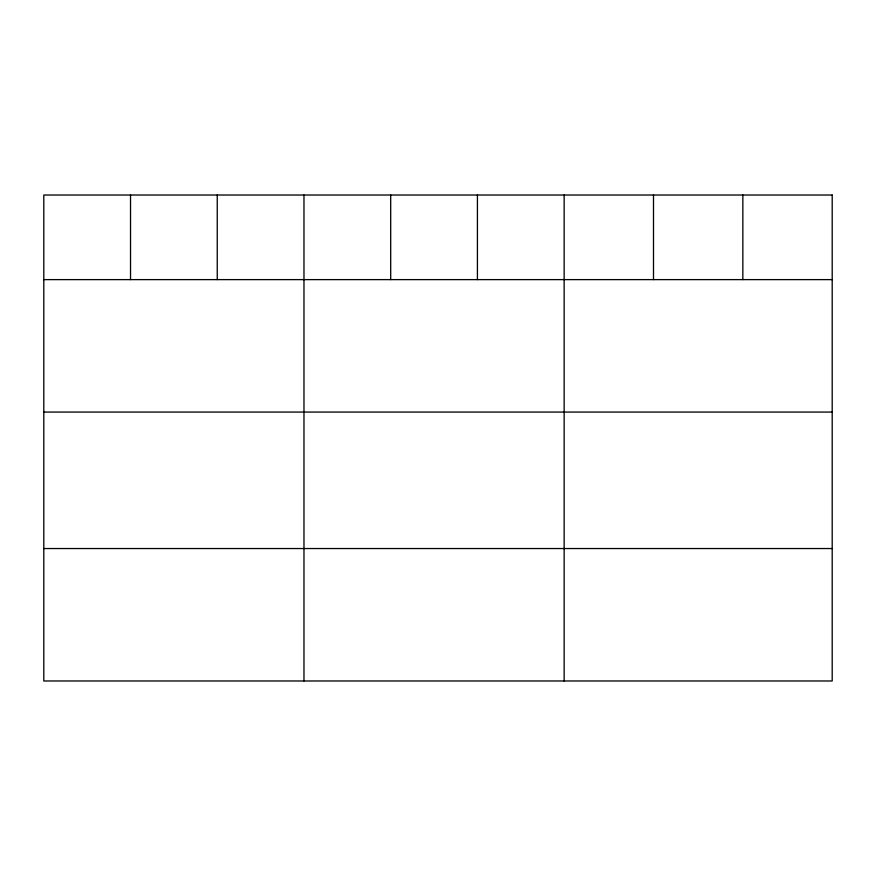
<?xml version="1.0" encoding="UTF-8"?>
<svg xmlns="http://www.w3.org/2000/svg" width="876" height="876" viewBox="0 0 876 876"><rect width="100%" height="100%" fill="white"/><g stroke="black" fill="none" stroke-linecap="round" stroke-linejoin="round"><path stroke-width="1.31" d="M43.8 279.619L832.2 279.619M43.8 412.07L832.2 412.07M43.8 548.54L832.2 548.54M742.848 195.019L742.848 279.619M653.496 195.019L653.496 279.619M564.144 195.019L564.144 680.981M477.42 195.019L477.42 279.619M390.696 195.019L390.696 279.619M303.972 195.019L303.972 680.981M217.248 195.019L217.248 279.619M130.524 195.019L130.524 279.619M832.2 195.019L43.8 195.019L43.8 680.981L832.2 680.981L832.2 195.019"/></g></svg>
